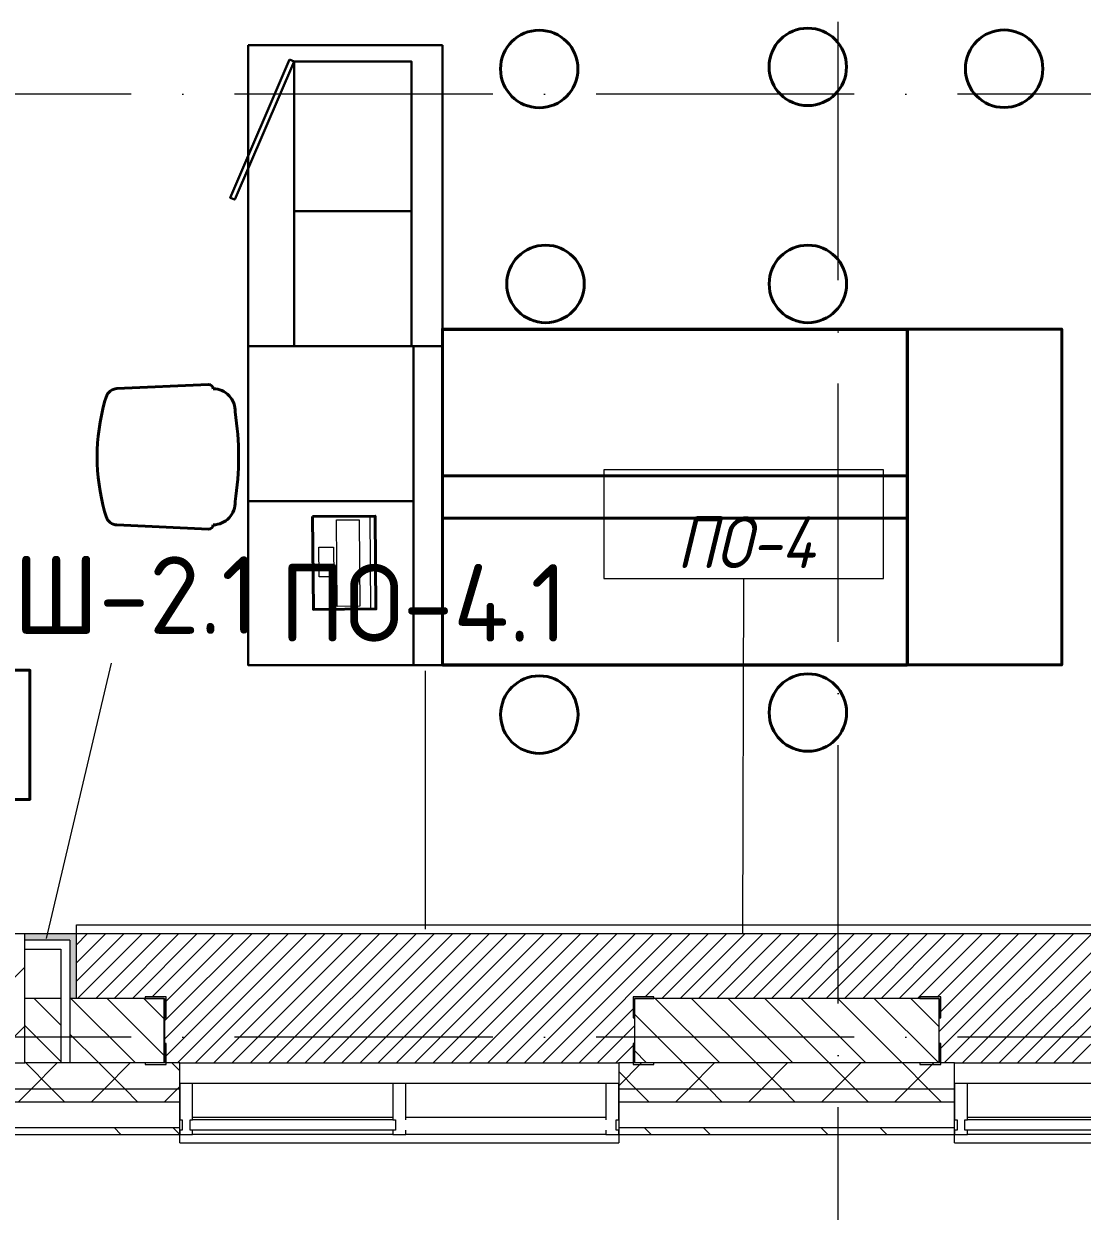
# Model space of a CAD drawing. Header units: millimetres. Extents: x -6467 to 105918, y -7090 to 92481.
# Drawn here: x 20296 to 24395, y -2493 to 2104 of the extents above; entities that cross this region are included whole.
import ezdxf

# ---------------------------------------------------------------- set-up
doc = ezdxf.new("R2010")
doc.units = ezdxf.units.MM
doc.linetypes.add('50_200_ШТРИХ_1Т_ш5_п1_п1_', pattern=[1400, 1000, -200, 0, -200])
for name, color, linetype, lineweight in [('A-FLOR', 7, 'Continuous', 9), ('A-FLOR-IDEN', 7, 'Continuous', 9), ('A-GLAZ', 7, 'Continuous', 5), ('A-GLAZ-CWMG', 7, 'Continuous', 9), ('A-GLAZ-CWMG-1', 7, 'Continuous', 20), ('A-WALL', 7, 'Continuous', 5), ('A-WALL-FNSH-1', 7, 'Continuous', 5), ('A-WALL-IDEN', 7, 'Continuous', 9), ('I-WALL', 7, 'Continuous', 5), ('S-COLS', 7, 'Continuous', 9), ('S-COLS-1', 7, 'Continuous', 5)]:
    doc.layers.add(name, color=color, linetype=linetype, lineweight=lineweight)
for name, color, linetype, lineweight, true_color in [('A-FLOR-PATT-1', 7, 'Continuous', 5, 0xd61c12), ('A-GENM-1', 7, 'Continuous', 9, 0xaaaaaa), ('A-GENM-2', 7, 'Continuous', 20, 0xaaaaaa), ('A-WALL-1', 7, 'Continuous', 5, 0x77b143), ('A-WALL-3', 7, 'Continuous', 5, 0x787878), ('мебель 2 этаж-1', 7, 'Continuous', 40, 0xaaaaaa), ('Оси-3', 7, '50_200_ШТРИХ_1Т_ш5_п1_п1_', 9, 0xaaaaaa), ('ТХ_функционал-2', 7, 'Continuous', 40, 0xaaaaaa), ('ТХ_функционал-4', 7, 'Continuous', 20, 0xaaaaaa), ('ТХ_функционал-9', 7, 'Continuous', 30, 0xaaaaaa)]:
    doc.layers.add(name, color=color, linetype=linetype, lineweight=lineweight, true_color=true_color)
doc.styles.add('GOST Common', font='GOST_Common.ttf', dxfattribs={"height": 300})
doc.styles.add('GOST Common_I', font='GOST_Common Italic.ttf', dxfattribs={"width": 0.9, "height": 200})
pattern_1 = [(45, (0, 0), (-141.42136, 141.42136), []), (135, (0, 0), (-141.42136, -141.42136), [])]

# ---------------------------------------------------------------- blocks, each defined once
blk = doc.blocks.new('BSC_Колонна _Прямоугольная - 500х500-V84-АИ_План этажа Радиаторы_2')
at = {"layer": 'S-COLS-1'}
h = blk.add_hatch(dxfattribs=at)
h.set_pattern_fill('FP_112', color=256, style=0, pattern_type=2)
h.set_pattern_definition([(45, (-20050, 1668.96), (-228.0985, 228.0985), []), (45, (-19821.9, 1668.96), (-228.0985, 228.0985), [403.225, -80.645, 6.706, -73.939])])
h.paths.add_polyline_path([(-196.3, -250), (250, -250), (250, 250), (-250, 250), (-250, -250)])
for p, q in [((250, 250), (-250, 250)), ((-250, 250), (-250, -250)), ((250, -250), (250, 250)), ((-250, -250), (250, -250))]:
    blk.add_line(p, q, dxfattribs=at)
blk = doc.blocks.new('Прямоугольный импост - Импост структурный с накладкой - 180мм-22437099-АИ_План этажа Радиаторы_2')
at = {"layer": 'A-GLAZ-CWMG-1'}
for p, q in [((0, 17), (-50, 17)), ((-50, 17), (-50, 0)), ((-50, 0), (-40, 0)), ((-40, 0), (-40, -40)), ((-10, -40), (-10, 0)), ((-10, 0), (0, 0)), ((0, 0), (0, 17)), ((-40, -40), (-50, -40)), ((-50, -40), (-50, -180)), ((0, -40), (-10, -40)), ((0, -180), (0, -40)), ((-50, -180), (0, -180))]:
    blk.add_line(p, q, dxfattribs=at)
blk = doc.blocks.new('Прямоугольный импост - Импост структурный с накладкой - 180мм-V233-АИ_План этажа Радиаторы_2')
at = {"layer": 'A-GLAZ-CWMG'}
for p, q in [((67850, -1999), (66250, -1999)), ((67850, -2139), (66250, -2139)), ((67850, -2179), (66250, -2179)), ((67850, -2196), (66250, -2196))]:
    blk.add_line(p, q, dxfattribs=at)
blk = doc.blocks.new('Прямоугольный импост - Импост структурный с накладкой - 180мм-22437111-АИ_План этажа Радиаторы_2')
at = {"layer": 'A-GLAZ-CWMG-1'}
for p, q in [((-50, 0), (-50, 17)), ((-50, 17), (0, 17)), ((0, 0), (-10, 0)), ((-10, 0), (-10, -40)), ((0, 17), (0, 0)), ((-50, -180), (-50, -40)), ((-10, -40), (0, -40)), ((0, -40), (0, -180)), ((0, -180), (-50, -180))]:
    blk.add_line(p, q, dxfattribs=at)
blk = doc.blocks.new('Прямоугольный импост - Импост структурный с накладкой - 180мм-V234-АИ_План этажа Радиаторы_2')
at = {"layer": 'A-GLAZ-CWMG'}
for p, q in [((30725, -1999), (29950, -1999)), ((30725, -2139), (29950, -2139)), ((30725, -2179), (29950, -2179)), ((30725, -2196), (29950, -2196))]:
    blk.add_line(p, q, dxfattribs=at)
blk = doc.blocks.new('Прямоугольный импост - Импост структурный с накладкой - 180мм-V232-АИ_План этажа Радиаторы_2')
at = {"layer": 'A-GLAZ-CWMG'}
for p, q in [((6637, 55111), (5862, 55111)), ((6637, 54914), (5862, 54914))]:
    blk.add_line(p, q, dxfattribs=at)
blk = doc.blocks.new('Прямоугольный импост - Импост структурный с накладкой - 180мм-V237-АИ_План этажа Радиаторы_2')
at = {"layer": 'A-GLAZ-CWMG-1'}
for p, q in [((-25, 0), (-25, 17)), ((-25, 17), (25, 17)), ((-15, 0), (-25, 0)), ((-15, -40), (-15, 0)), ((25, 17), (25, 0)), ((-25, -180), (-25, -40)), ((-25, -40), (-15, -40)), ((25, -40), (25, -180)), ((25, -180), (-25, -180))]:
    blk.add_line(p, q, dxfattribs=at)
blk = doc.blocks.new('Прямоугольный импост - Импост структурный с накладкой - 180мм-22437157-АИ_План этажа Радиаторы_2')
at = {"layer": 'A-GLAZ-CWMG-1'}
for p, q in [((0, 17), (-50, 17)), ((-50, 17), (-50, 0)), ((-50, 0), (-40, 0)), ((-40, 0), (-40, -40)), ((-10, -40), (-10, 0)), ((-10, 0), (0, 0)), ((0, 0), (0, 17)), ((-40, -40), (-50, -40)), ((-50, -40), (-50, -180)), ((0, -40), (-10, -40)), ((0, -180), (0, -40)), ((-50, -180), (0, -180))]:
    blk.add_line(p, q, dxfattribs=at)
blk = doc.blocks.new('Фахверк _газобетон торцы_277 - Фахверк _газобетон торцы_-25572560-АИ_План этажа Радиаторы_2')
at = {"layer": 'A-GENM-2'}
for p, q in [((89406, 11134.7), (89325, 11134.7)), ((89325, 11134.7), (89325, 11128.7)), ((89325, 11128.7), (89400, 11128.7)), ((89400, 11128.7), (89400, 11053.7)), ((89406, 11053.7), (89406, 11134.7)), ((89400, 11053.7), (89406, 11053.7)), ((89400, 10953.7), (89400, 10878.7)), ((89406, 10953.7), (89400, 10953.7)), ((89406, 10872.7), (89406, 10953.7)), ((89400, 10878.7), (89325, 10878.7)), ((89325, 10878.7), (89325, 10872.7)), ((89325, 10872.7), (89406, 10872.7))]:
    blk.add_line(p, q, dxfattribs=at)
blk = doc.blocks.new('Фахверк _газобетон торцы_278 - Фахверк _газобетон торцы_-25572580-АИ_План этажа Радиаторы_2')
at = {"layer": 'A-GENM-2'}
for p, q in [((89406, 11134.7), (89325, 11134.7)), ((89325, 11134.7), (89325, 11128.7)), ((89325, 11128.7), (89400, 11128.7)), ((89400, 11128.7), (89400, 11053.7)), ((89406, 11053.7), (89406, 11134.7)), ((89400, 11053.7), (89406, 11053.7)), ((89400, 10953.7), (89400, 10878.7)), ((89406, 10953.7), (89400, 10953.7)), ((89406, 10872.7), (89406, 10953.7)), ((89400, 10878.7), (89325, 10878.7)), ((89325, 10878.7), (89325, 10872.7)), ((89325, 10872.7), (89406, 10872.7))]:
    blk.add_line(p, q, dxfattribs=at)
blk = doc.blocks.new('Фахверк _газобетон торцы_279 - Фахверк _газобетон торцы_-25572600-АИ_План этажа Радиаторы_2')
at = {"layer": 'A-GENM-2'}
for p, q in [((89406, 11134.7), (89325, 11134.7)), ((89325, 11134.7), (89325, 11128.7)), ((89325, 11128.7), (89400, 11128.7)), ((89400, 11128.7), (89400, 11053.7)), ((89406, 11053.7), (89406, 11134.7)), ((89400, 11053.7), (89406, 11053.7)), ((89400, 10953.7), (89400, 10878.7)), ((89406, 10953.7), (89400, 10953.7)), ((89406, 10872.7), (89406, 10953.7)), ((89400, 10878.7), (89325, 10878.7)), ((89325, 10878.7), (89325, 10872.7)), ((89325, 10872.7), (89406, 10872.7))]:
    blk.add_line(p, q, dxfattribs=at)
blk = doc.blocks.new('Отлив_СКБ - Отлив витража-V387-АИ_План этажа Радиаторы_2')
at = {"layer": 'A-GLAZ'}
for p, q in [((0, 67.4), (0, 100)), ((1700, 100), (0, 100)), ((1700, 100), (1700, 67.4)), ((50, 2), (825, 2)), ((875, 2), (1650, 2)), ((825, 0), (50, 0)), ((1650, 0), (875, 0))]:
    blk.add_line(p, q, dxfattribs=at)
blk = doc.blocks.new('Отлив_СКБ - Отлив витража-25810986-АИ_План этажа Радиаторы_2')
at = {"layer": 'A-GLAZ'}
for p, q in [((0, 67.4), (0, 100)), ((1700, 100), (0, 100)), ((1700, 100), (1700, 67.4)), ((50, 2), (1650, 2)), ((1650, 0), (50, 0))]:
    blk.add_line(p, q, dxfattribs=at)
blk = doc.blocks.new('мебель 2 этаж-28800768-АИ_План этажа Радиаторы_2')
at = {"layer": 'ТХ_функционал-2'}
for p, q in [((24212.6, 2635.7), (24207.6, 2635.7)), ((24180.8, 2604), (24180.8, 2608.9)), ((24180.8, 2604), (24180.8, 1367.5)), ((25980.9, 1368.5), (25980.9, 2605)), ((23275.3, 2422.2), (22920.1, 2406.5)), ((22878.1, 2373.6), (22872.6, 2354.9)), ((22872.6, 1930.3), (22878.1, 1911.5)), ((22920.1, 1878.7), (23275.3, 1862.9)), ((24180.9, 1335.8), (25980.9, 1335.8))]:
    blk.add_line(p, q, dxfattribs=at)
at = {"layer": 'ТХ_функционал-2', "flags": 128}
for points in [[(25980.9, 2636.7), (24180.9, 2636.7), (24180.9, 2611)], [(24180.9, 1335.7), (24180.9, 2635.7), (25980.9, 2635.7), (25980.9, 1336.7), (24180.9, 1336.7)], [(25980.9, 2636.7), (26578.9, 2636.7), (26578.9, 1336.7), (25981.8, 1336.7), (25981.8, 2636.7)], [(24181, 2068), (24181, 1904.7), (25980.9, 1904.7), (25980.9, 2068.4), (24181, 2068.4)], [(22383.5, 1316.3), (22583.5, 1316.3), (22583.5, 816.3), (22383.5, 816.3)]]:
    blk.add_lwpolyline(points, dxfattribs=at)
blk.add_lwpolyline([(23678.2, 1911), (23681, 1552), (23923, 1553.9), (23920.2, 1912.9)], close=True, dxfattribs=at)
at = {"layer": 'ТХ_функционал-2'}
for centre in [(24555.6, 3643.9), (25595.4, 3651.9), (26355.6, 3644.8), (24580, 2811.8), (25595.9, 2811.8), (24556, 1144.6), (25595.9, 1152.6)]:
    blk.add_circle(centre, 150, dxfattribs=at)
for centre, radius, start, end in [((22922.1, 2360.7), 45.8, 92.5404, 163.5801), ((23275.8, 2404.7), 17.6, 4.7434, 91.8292), ((23291.5, 2319.9), 86.4, 357.5378, 88.736), ((23636.9, 2142.6), 793.2, 164.4748, 195.5252), ((22286.1, 2142.7), 1105.5, 350.9686, 9.0314), ((23291.5, 1965.5), 86.4, 271.264, 2.4622), ((22922.1, 1924.5), 45.8, 196.4199, 267.4596), ((23275.8, 1880.5), 17.6, 268.1708, 355.2566)]:
    blk.add_arc(centre, radius, start, end, dxfattribs=at)
at = {"layer": 'ТХ_функционал-4'}
for p, q in [((22933.8, 2407.1), (23275.3, 2422.2)), ((23900, 1912.7), (23902.8, 1553.7)), ((22933.8, 1878.1), (23275.3, 1862.9))]:
    blk.add_line(p, q, dxfattribs=at)
at = {"layer": 'ТХ_функционал-4', "flags": 128}
for points in [[(23858.7, 1898.8), (23861.2, 1563.8), (23773.2, 1563.1), (23770.7, 1898.1)], [(23759.3, 1793), (23760.1, 1678.4), (23703.4, 1678), (23702.6, 1792.5)]]:
    blk.add_lwpolyline(points, close=True, dxfattribs=at)
at = {"layer": 'ТХ_функционал-9'}
blk.add_line((23428.6, 3735.6), (24180.7, 3735.6), dxfattribs=at)
at = {"layer": 'ТХ_функционал-9', "flags": 128}
for points in [[(23428.6, 3735.6), (23428.6, 1335.6), (24181, 1335.6), (24181, 3735.7)], [(23606.5, 3672.6), (23606.5, 3092.8), (24061.5, 3092.8), (24061.5, 3672.7), (23606.5, 3672.7)], [(23606.6, 2570.6), (23606.6, 3092.8), (24061.5, 3092.8), (24061.5, 2570.7), (23606.6, 2570.7)], [(23428.9, 1970.6), (23428.9, 2570.6), (24068.8, 2570.6), (24068.8, 1970.7), (23428.9, 1970.7)], [(24182.3, 2570.7), (24068.8, 2570.7), (24068.8, 1337.9)]]:
    blk.add_lwpolyline(points, dxfattribs=at)
blk.add_lwpolyline([(23588.9, 3679.9), (23359.4, 3145.7), (23376.9, 3138.5), (23606.5, 3672.6)], close=True, dxfattribs=at)
blk = doc.blocks.new('AAR_СКБ_Марка_Перекрытия_1 мм - Марка пола-27961726-АИ_План этажа Радиаторы_2')
at = {"layer": 'A-FLOR-IDEN'}
for p, q in [((2.723, 2.101), (-2.69, 2.101)), ((-2.69, 2.101), (-2.69, 0)), ((2.723, 0), (2.723, 2.101)), ((-2.69, 0), (2.723, 0))]:
    blk.add_line(p, q, dxfattribs=at)

msp = doc.modelspace()

# ---------------------------------------------------------------- hatches: boundary and pattern name
at = {"layer": 'A-FLOR-PATT-1'}
h = msp.add_hatch(dxfattribs=at)
h.set_pattern_fill('FP_270', color=256, style=0, pattern_type=2)
h.set_pattern_definition([(45, (23050, -1668.96), (-35.3553, 35.3553), [])])
h.paths.add_polyline_path([(25251.9, -1919), (25655.4, -1919), (25655.4, -1844), (25660.4, -1844), (25660.4, -1744), (25655.4, -1744), (25655.4, -1669), (25554, -1669), (25554, -1419), (20500, -1419), (20500, -1669), (20766.4, -1669), (20766.4, -1663), (20847.4, -1663), (20847.4, -1744), (20841.4, -1744), (20841.4, -1844), (20847.4, -1844), (20847.4, -1919), (22655.4, -1918.1), (22655.4, -1844), (22660.4, -1844), (22660.4, -1744), (22655.4, -1744), (22655.4, -1663), (22736.4, -1663), (22736.4, -1669), (23766.4, -1669), (23766.4, -1663), (23847.4, -1663), (23847.4, -1744), (23841.4, -1744), (23841.4, -1844), (23847.4, -1844), (23847.4, -1919), (24421.4, -1919)])
at = {"layer": 'A-WALL'}
h = msp.add_hatch(dxfattribs=at)
h.set_pattern_fill('FP_125', color=256, style=0, pattern_type=2)
h.set_pattern_definition(pattern_1)
h.paths.add_polyline_path([(99166.3, -2019), (101250, -2019), (101250, -1919), (92065.3, -1919), (92065.3, -2019), (95844.3, -2019)])
h.paths.add_polyline_path([(90365.3, -2019), (90365.3, -1919), (82525, -1919), (82525, -2019), (90030.8, -2019)])
h.paths.add_polyline_path([(81400, -2019), (81675, -2019), (81675, -1919), (80400, -1919), (80400, -2019), (81310.6, -2019)])
h.paths.add_polyline_path([(70900, -2019), (72700, -2019), (72700, -1919), (70900, -1919)])
h.paths.add_polyline_path([(69200, -2019), (69200, -1919), (67900, -1919), (67900, -2019), (68853.1, -2019)])
h.paths.add_polyline_path([(66200, -2019), (66200, -1919), (64900, -1919), (64900, -2019), (65946.4, -2019)])
h.paths.add_polyline_path([(63039.6, -2019), (63200, -2019), (63200, -1919), (61900, -1919), (61900, -2019), (62624.4, -2019)])
h.paths.add_polyline_path([(57200, -2019), (57200, -1919), (55900, -1919), (55900, -2019), (56810.9, -2019)])
h.paths.add_polyline_path([(58900, -2019), (60200, -2019), (60200, -1919), (58900, -1919)])
h.paths.add_polyline_path([(52900, -2019), (54200, -2019), (54200, -1919), (52900, -1919)])
h.paths.add_polyline_path([(50997.4, -2019), (51200, -2019), (51200, -1919), (49900, -1919), (49900, -2019), (50166.9, -2019)])
h.paths.add_polyline_path([(46900, -2019), (48200, -2019), (48200, -1919), (46900, -1919)])
h.paths.add_polyline_path([(45183.9, -2019), (45200, -2019), (45200, -1919), (43900, -1919), (43900, -2019), (44353.4, -2019)])
h.paths.add_polyline_path([(41861.9, -2019), (42200, -2019), (42200, -1919), (40900, -1919), (40900, -2019), (41031.4, -2019)])
h.paths.add_polyline_path([(38539.9, -2019), (39200, -2019), (39200, -1919), (37600, -1919), (37600, -2019), (37709.4, -2019)])
h.paths.add_polyline_path([(34600, -2019), (35900, -2019), (35900, -1919), (34600, -1919)])
h.paths.add_polyline_path([(31895.9, -2019), (32900, -2019), (32900, -1919), (31600, -1919), (31600, -2019)])
h.paths.add_polyline_path([(29900, -2019), (29900, -1919), (28790, -1919), (28790, -2019), (29819.7, -2019)])
h.paths.add_polyline_path([(25667.2, -2019), (26900, -2019), (26900, -1919), (25600, -1919), (25600, -2019)])
h.paths.add_polyline_path([(23900, -2019), (23900, -1919), (22600, -1919), (22600, -2019), (23590.9, -2019)])
h.paths.add_polyline_path([(20268.9, -2019), (20900, -2019), (20900, -1919), (19600, -1919), (19600, -2019), (19853.7, -2019)])
h.paths.add_polyline_path([(14870.7, -2019), (14960, -2019), (14960, -1919), (13660, -1919), (13660, -2019), (14455.5, -2019)])
h.paths.add_polyline_path([(16660, -2019), (17900, -2019), (17900, -1919), (16660, -1919)])
h.paths.add_polyline_path([(12785, -2019), (12785, -1919), (7325.3, -1919), (7325.3, -2019), (12379.2, -2019)])
h.paths.add_polyline_path([(2828.5, -2019), (6450.3, -2019), (6450.3, -1919), (-2550, -1919), (-2550, -2019), (-493.5, -2019)])
h = msp.add_hatch(dxfattribs=at)
h.set_pattern_fill('FP_125', color=256, style=0, pattern_type=2)
h.set_pattern_definition(pattern_1)
h.paths.add_polyline_path([(99166.3, -2069), (101350, -2069), (101350, -2019), (92065.3, -2019), (92065.3, -2069), (95844.3, -2069)])
h.paths.add_polyline_path([(89200.3, -2069), (90365.3, -2069), (90365.3, -2019), (82525, -2019), (82525, -2069), (87539.3, -2069)])
h.paths.add_polyline_path([(81675, -2069), (81675, -2019), (80400, -2019), (80400, -2069), (81310.6, -2069)])
h.paths.add_polyline_path([(72590.4, -2069), (72700, -2069), (72700, -2019), (70900, -2019), (70900, -2069), (71759.9, -2069)])
h.paths.add_polyline_path([(68853.1, -2069), (69200, -2069), (69200, -2019), (67900, -2019), (67900, -2069), (68437.9, -2069)])
h.paths.add_polyline_path([(65946.4, -2069), (66200, -2069), (66200, -2019), (64900, -2019), (64900, -2069), (65115.9, -2069)])
h.paths.add_polyline_path([(62209.1, -2069), (63200, -2069), (63200, -2019), (61900, -2019), (61900, -2069)])
h.paths.add_polyline_path([(57200, -2069), (57200, -2019), (55900, -2019), (55900, -2069), (56810.9, -2069)])
h.paths.add_polyline_path([(58900, -2069), (60200, -2069), (60200, -2019), (58900, -2019)])
h.paths.add_polyline_path([(50997.4, -2069), (51200, -2069), (51200, -2019), (49900, -2019), (49900, -2069), (50166.9, -2069)])
h.paths.add_polyline_path([(53904.1, -2069), (54200, -2069), (54200, -2019), (52900, -2019), (52900, -2069), (53488.9, -2069)])
h.paths.add_polyline_path([(48200, -2069), (48200, -2019), (46900, -2019), (46900, -2069), (47675.4, -2069)])
h.paths.add_polyline_path([(42200, -2069), (42200, -2019), (40900, -2019), (40900, -2069), (41861.9, -2069)])
h.paths.add_polyline_path([(45183.9, -2069), (45200, -2069), (45200, -2019), (43900, -2019), (43900, -2069), (44353.4, -2069)])
h.paths.add_polyline_path([(39200, -2069), (39200, -2019), (37600, -2019), (37600, -2069), (38955.2, -2069)])
h.paths.add_polyline_path([(35900, -2069), (35900, -2019), (34600, -2019), (34600, -2069), (35217.9, -2069)])
h.paths.add_polyline_path([(31895.9, -2069), (32900, -2069), (32900, -2019), (31600, -2019), (31600, -2069)])
h.paths.add_polyline_path([(26497.7, -2069), (26900, -2069), (26900, -2019), (25600, -2019), (25600, -2069), (26082.4, -2069)])
h.paths.add_polyline_path([(28989.2, -2069), (29900, -2069), (29900, -2019), (28790, -2019), (28790, -2069)])
h.paths.add_polyline_path([(23900, -2069), (23900, -2019), (22600, -2019), (22600, -2069), (23590.9, -2069)])
h.paths.add_polyline_path([(19600, -2069), (20900, -2069), (20900, -2019), (19600, -2019)])
h.paths.add_polyline_path([(14870.7, -2069), (14960, -2069), (14960, -2019), (13660, -2019), (13660, -2069), (14455.5, -2069)])
h.paths.add_polyline_path([(16947, -2069), (17900, -2069), (17900, -2019), (16660, -2019), (16660, -2069)])
h.paths.add_polyline_path([(10303, -2069), (12785, -2069), (12785, -2019), (7325.3, -2019), (7325.3, -2069), (9472.5, -2069)])
h.paths.add_polyline_path([(5735.2, -2069), (6450.3, -2069), (6450.3, -2019), (-2600, -2019), (-2600, -2069), (5320, -2069)])
at = {"layer": 'A-WALL-1'}
for points in [[(20475, -1444), (20500, -1444), (20500, -1419), (20300, -1419), (20300, -1444)], [(20500, -1669), (20500, -1444), (20475, -1444), (20475, -1669)]]:
    msp.add_hatch(color=256, dxfattribs=at).paths.add_polyline_path(points)
at = {"layer": 'A-WALL-3'}
h = msp.add_hatch(dxfattribs=at)
h.set_pattern_fill('FP_124', color=256, style=0, pattern_type=2)
h.set_pattern_definition([(135, (0, 0), (-342.1478, -342.1478), []), (135, (228.1, 0), (-342.1478, -342.1478), [])])
h.paths.add_polyline_path([(101400, -2196), (101500, -2196), (101500, -2169), (92065.3, -2169), (92065.3, -2196), (101350, -2196)])
h.paths.add_polyline_path([(90365.3, -2196), (90365.3, -2169), (82525, -2169), (82525, -2196), (90030.8, -2196)])
h.paths.add_polyline_path([(81675, -2196), (81675, -2169), (80400, -2169), (80400, -2196), (81310.6, -2196)])
h.paths.add_polyline_path([(71759.9, -2196), (72700, -2196), (72700, -2169), (70900, -2169), (70900, -2196), (70929.4, -2196)])
h.paths.add_polyline_path([(68853.1, -2196), (69200, -2196), (69200, -2169), (67900, -2169), (67900, -2196), (68437.9, -2196)])
h.paths.add_polyline_path([(65946.4, -2196), (66200, -2196), (66200, -2169), (64900, -2169), (64900, -2196), (65115.9, -2196)])
h.paths.add_polyline_path([(62209.1, -2196), (63200, -2196), (63200, -2169), (61900, -2169), (61900, -2196)])
h.paths.add_polyline_path([(55900, -2196), (57200, -2196), (57200, -2169), (55900, -2169)])
h.paths.add_polyline_path([(60200, -2196), (60200, -2169), (58900, -2169), (58900, -2196), (60132.9, -2196)])
h.paths.add_polyline_path([(52900, -2196), (54200, -2196), (54200, -2169), (52900, -2169)])
h.paths.add_polyline_path([(50997.4, -2196), (51200, -2196), (51200, -2169), (49900, -2169), (49900, -2196), (50166.9, -2196)])
h.paths.add_polyline_path([(48200, -2196), (48200, -2169), (46900, -2169), (46900, -2196), (47675.4, -2196)])
h.paths.add_polyline_path([(45183.9, -2196), (45200, -2196), (45200, -2169), (43900, -2169), (43900, -2196), (44353.4, -2196)])
h.paths.add_polyline_path([(41031.4, -2196), (42200, -2196), (42200, -2169), (40900, -2169), (40900, -2196)])
h.paths.add_polyline_path([(38955.2, -2196), (39200, -2196), (39200, -2169), (37600, -2169), (37600, -2196), (38539.9, -2196)])
h.paths.add_polyline_path([(35217.9, -2196), (35900, -2196), (35900, -2169), (34600, -2169), (34600, -2196), (34802.7, -2196)])
h.paths.add_polyline_path([(32726.4, -2196), (32900, -2196), (32900, -2169), (31600, -2169), (31600, -2196), (31895.9, -2196)])
h.paths.add_polyline_path([(29819.7, -2196), (29900, -2196), (29900, -2169), (28790, -2169), (28790, -2196), (29404.4, -2196)])
h.paths.add_polyline_path([(23900, -2196), (23900, -2169), (22600, -2169), (22600, -2196), (23590.9, -2196)])
h.paths.add_polyline_path([(26082.4, -2196), (26900, -2196), (26900, -2169), (25600, -2169), (25600, -2196), (25667.2, -2196)])
h.paths.add_polyline_path([(19600, -2196), (20900, -2196), (20900, -2169), (19600, -2169)])
h.paths.add_polyline_path([(14455.5, -2196), (14960, -2196), (14960, -2169), (13660, -2169), (13660, -2196), (14040.2, -2196)])
h.paths.add_polyline_path([(17777.5, -2196), (17900, -2196), (17900, -2169), (16660, -2169), (16660, -2196), (16947, -2196)])
h.paths.add_polyline_path([(11964, -2196), (12785, -2196), (12785, -2169), (7325.3, -2169), (7325.3, -2196), (11133.5, -2196)])
h.paths.add_polyline_path([(5735.2, -2196), (6450.3, -2196), (6450.3, -2169), (-2727, -2169), (-2727, -2196), (5320, -2196)])
at = {"layer": 'I-WALL'}
h = msp.add_hatch(dxfattribs=at)
h.set_pattern_fill('FP_2', color=256, style=0, pattern_type=2)
h.set_pattern_definition([(135, (0, 0), (-70.71068, -70.71068), [])])
h.paths.add_polyline_path([(80895.3, -1919), (80900, -1919), (80900, -1669), (80460, -1669), (80460, -1919), (80480.1, -1919)])
h.paths.add_polyline_path([(71850, -1919), (71900, -1919), (71900, -1669), (71850, -1669), (71850, -1795)])
h.paths.add_polyline_path([(71110.2, -1919), (71110.2, -1669), (70960.4, -1670.8), (70960.4, -1919)])
h.paths.add_polyline_path([(72400, -1919), (72567.2, -1919), (72567.2, -1669), (72400, -1669), (72400, -1719.8)])
h.paths.add_polyline_path([(71350, -1919), (71350, -1669), (71145.2, -1669), (71145.2, -1919)])
h.paths.add_polyline_path([(72602.2, -1919), (72640, -1919), (72640, -1669), (72602.2, -1669), (72602.2, -1719.8)])
h.paths.add_polyline_path([(69140.4, -1919), (69140.4, -1670.8), (68850, -1670.8), (68850, -1919), (68853.1, -1919)])
h.paths.add_polyline_path([(68129, -1919), (68129, -1669), (67960.4, -1669), (67960.4, -1919), (68022.6, -1919)])
h.paths.add_polyline_path([(68350, -1919), (68350, -1669), (68164, -1669), (68164, -1919)])
h.paths.add_polyline_path([(65946.4, -1919), (66140.4, -1919), (66140.4, -1669), (64960.4, -1669), (64960.4, -1919), (65115.9, -1919)])
h.paths.add_polyline_path([(62850, -1919), (63140.4, -1919), (63140.4, -1669), (62850, -1669), (62850, -1730.5)])
h.paths.add_polyline_path([(62209.1, -1919), (62350, -1919), (62350, -1669), (61960.4, -1669), (61960.4, -1919)])
h.paths.add_polyline_path([(59850, -1919), (60017.2, -1919), (60017.2, -1669), (59850, -1669), (59850, -1719.8)])
h.paths.add_polyline_path([(60052.2, -1919), (60140.4, -1919), (60140.4, -1669), (60052.2, -1669), (60052.2, -1719.8)])
h.paths.add_polyline_path([(55980.4, -1919), (57140.4, -1919), (57140.4, -1669), (55960.4, -1669), (55960.4, -1919)])
h.paths.add_polyline_path([(59350, -1919), (59350, -1669), (59160, -1669), (59160, -1919), (59302.4, -1919)])
h.paths.add_polyline_path([(58960.4, -1919), (59125, -1919), (59125, -1669), (58960.4, -1669), (58960.4, -1719.8)])
h.paths.add_polyline_path([(53164, -1919), (53350, -1919), (53350, -1669), (53164, -1669), (53164, -1719.8)])
h.paths.add_polyline_path([(50350, -1919), (50350, -1669), (50164, -1669), (50164, -1919), (50166.9, -1919)])
h.paths.add_polyline_path([(50129, -1919), (50129, -1669), (49960.4, -1669), (49960.4, -1919)])
h.paths.add_polyline_path([(53073.6, -1919), (53129, -1919), (53129, -1669), (52960.4, -1669), (52960.4, -1919)])
h.paths.add_polyline_path([(53904.1, -1919), (54010, -1919), (54010, -1669), (53850, -1669), (53850, -1919)])
h.paths.add_polyline_path([(54140.4, -1919), (54140.4, -1669), (54045, -1669), (54045, -1919)])
h.paths.add_polyline_path([(51140.4, -1919), (51140.4, -1669), (50850, -1669), (50850, -1919), (50997.4, -1919)])
h.paths.add_polyline_path([(45140.4, -1919), (45140.4, -1669), (45067.3, -1669), (45067.3, -1919)])
h.paths.add_polyline_path([(45032.3, -1919), (45032.3, -1669), (44850, -1669), (44850, -1919)])
h.paths.add_polyline_path([(47675.4, -1919), (48140.4, -1919), (48140.4, -1669), (46960.4, -1669), (46960.4, -1919)])
h.paths.add_polyline_path([(39140.4, -1919), (39140.4, -1669), (39052.2, -1669), (39052.2, -1919)])
h.paths.add_polyline_path([(38955.2, -1919), (39017.2, -1919), (39017.2, -1669), (38850, -1669), (38850, -1919)])
h.paths.add_polyline_path([(38350, -1919), (38350, -1669), (38300, -1669), (38300, -1919)])
h.paths.add_polyline_path([(41861.9, -1919), (42017.2, -1919), (42017.2, -1669), (41850, -1669), (41850, -1919)])
h.paths.add_polyline_path([(42052.2, -1919), (42139.8, -1919), (42139.8, -1669), (42052.2, -1669), (42052.2, -1719.8)])
h.paths.add_polyline_path([(43959.8, -1919), (44350, -1919), (44350, -1669), (43959.8, -1669), (43959.8, -1719.8)])
h.paths.add_polyline_path([(40960.4, -1919), (41350, -1919), (41350, -1669), (40960.4, -1669), (40960.4, -1719.8)])
h.paths.add_polyline_path([(35300, -1919), (35840.4, -1919), (35840.4, -1669), (35300, -1669), (35300, -1719.8)])
h.paths.add_polyline_path([(34660.4, -1919), (34800, -1919), (34800, -1669), (34660.4, -1669), (34660.4, -1719.8)])
h.paths.add_polyline_path([(37660.4, -1919), (37800, -1919), (37800, -1669), (37660.4, -1669), (37660.4, -1719.8)])
h.paths.add_polyline_path([(29480, -1919), (29480, -1669), (29300, -1669), (29300, -1919), (29404.4, -1919)])
h.paths.add_polyline_path([(31660.4, -1919), (32840.4, -1919), (32840.4, -1669), (31660.4, -1669), (31660.4, -1719.8)])
h.paths.add_polyline_path([(28660.4, -1919), (28800, -1919), (28800, -1669), (28660.4, -1669), (28660.4, -1719.8)])
h.paths.add_polyline_path([(29840.4, -1919), (29840.4, -1669), (29515, -1669), (29515, -1919), (29819.7, -1919)])
h.paths.add_polyline_path([(25800, -1919), (25800, -1669), (25660.4, -1669), (25660.4, -1919), (25667.2, -1919)])
h.paths.add_polyline_path([(26467.2, -1919), (26467.2, -1669), (26300, -1669), (26300, -1919)])
h.paths.add_polyline_path([(26840.4, -1919), (26840.4, -1669), (26502.2, -1669), (26502.2, -1919)])
h.paths.add_polyline_path([(23590.9, -1919), (23840.4, -1919), (23840.4, -1669), (22660.4, -1669), (22660.4, -1919), (22760.4, -1919)])
h.paths.add_polyline_path([(20684.2, -1919), (20840.4, -1919), (20840.4, -1669), (20475, -1669), (20475, -1919)])
h.paths.add_polyline_path([(17840.4, -1919), (17840.4, -1669), (17535, -1669), (17535, -1919), (17777.5, -1919)])
h.paths.add_polyline_path([(20300, -1919), (20440, -1919), (20440, -1669), (20300, -1669), (20300, -1719.8)])
h.paths.add_polyline_path([(19800, -1919), (19800, -1669), (19660.4, -1669), (19660.4, -1919)])
h.paths.add_polyline_path([(14400, -1919), (14400, -1669), (13722.5, -1669), (13722.5, -1919), (14040.2, -1919)])
h.paths.add_polyline_path([(16720.4, -1919), (16800, -1919), (16800, -1669), (16720.4, -1669), (16720.4, -1719.8)])
h.paths.add_polyline_path([(17500, -1919), (17500, -1669), (17300, -1669), (17300, -1919)])
h.paths.add_polyline_path([(12722.5, -1919), (12722.5, -1669), (11094.6, -1669), (11094.6, -1919), (12379.2, -1919)])
h.paths.add_polyline_path([(10900, -1919), (11059.6, -1919), (11059.6, -1669), (10900, -1669), (10900, -1885)])
h.paths.add_polyline_path([(10303, -1919), (10400, -1919), (10400, -1669), (7387.8, -1669), (7387.8, -1919), (9472.5, -1919)])
h.paths.add_polyline_path([(6032.8, -1919), (6387.8, -1919), (6387.8, -1669), (6032.8, -1669), (6032.8, -1719.8)])
h.paths.add_polyline_path([(5800, -1919), (5997.8, -1919), (5997.8, -1669), (5800, -1669), (5800, -1719.8)])

# ---------------------------------------------------------------- linework, layer by layer
at = {"layer": 'A-FLOR'}
for p, q in [((25554, -1419), (20500, -1419)), ((20841.4, -1744), (20841.4, -1844)), ((20900, -1919), (22600, -1919)), ((23900, -1919), (25600, -1919))]:
    msp.add_line(p, q, dxfattribs=at)
at = {"layer": 'A-FLOR-IDEN'}
msp.add_line((23080.7, -1419), (23084.1, -43.2), dxfattribs=at)
at = {"layer": 'A-WALL'}
for p, q in [((20500, -1384), (25554, -1384)), ((20500, -1419), (20500, -1384)), ((20475, -1444), (20300, -1444)), ((20475, -1444), (20475, -1919)), ((20300, -1479), (20440, -1479)), ((20440, -1479), (20440, -1919)), ((20440, -1669), (20300, -1669)), ((20840.4, -1669), (20475, -1669)), ((20840.4, -1919), (20840.4, -1669)), ((23840.4, -1669), (22660.4, -1669)), ((22660.4, -1669), (22660.4, -1919)), ((23840.4, -1919), (23840.4, -1669)), ((19600, -2019), (20900, -2019)), ((22600, -2019), (23900, -2019)), ((19600, -2069), (20900, -2069)), ((22600, -2069), (23900, -2069)), ((19600, -2169), (20900, -2169)), ((22600, -2169), (23900, -2169))]:
    msp.add_line(p, q, dxfattribs=at)
at = {"layer": 'A-WALL-FNSH-1'}
for p, q in [((20500, -1419), (20300, -1419)), ((20500, -1669), (20500, -1419)), ((20900, -1919), (20300, -1919)), ((20900, -2196), (20900, -1919)), ((23900, -1919), (22600, -1919)), ((22600, -1919), (22600, -2196)), ((23900, -2196), (23900, -1919)), ((19600, -2196), (20900, -2196)), ((22600, -2196), (23900, -2196))]:
    msp.add_line(p, q, dxfattribs=at)
at = {"layer": 'A-WALL-IDEN'}
for p, q in [((20383.9, -1437.8), (20635.5, -371.3)), ((21851.5, -1401.5), (21851.5, -401.5))]:
    msp.add_line(p, q, dxfattribs=at)
at = {"layer": 'Оси-3'}
for p, q in [((23450, -5889.7), (23450, 49636.1)), ((104718, 1831), (-5267.3, 1831)), ((104718, -1819), (-5267.3, -1819))]:
    msp.add_line(p, q, dxfattribs=at)

# ---------------------------------------------------------------- block references
at = {"layer": 'A-FLOR-IDEN', "xscale": 199.9999999999999, "yscale": 199.9999999999999, "zscale": 199.9999999999999}
msp.add_blockref('AAR_СКБ_Марка_Перекрытия_1 мм - Марка пола-27961726-АИ_План этажа Радиаторы_2', (23080.7, -43.2), dxfattribs=at)
at = {"layer": 'A-GENM-1'}
for name, p in [('Фахверк _газобетон торцы_277 - Фахверк _газобетон торцы_-25572560-АИ_План этажа Радиаторы_2', (-68558.6, -12797.7)), ('Фахверк _газобетон торцы_279 - Фахверк _газобетон торцы_-25572600-АИ_План этажа Радиаторы_2', (-65558.6, -12797.7))]:
    msp.add_blockref(name, p, dxfattribs=at)
at = {"layer": 'A-GENM-1', "rotation": 180}
msp.add_blockref('Фахверк _газобетон торцы_278 - Фахверк _газобетон торцы_-25572580-АИ_План этажа Радиаторы_2', (112061.4, 9209.8), dxfattribs=at)
at = {"layer": 'A-GLAZ', "rotation": 180}
for name, p in [('Отлив_СКБ - Отлив витража-V387-АИ_План этажа Радиаторы_2', (22600, -2128.6)), ('Отлив_СКБ - Отлив витража-25810986-АИ_План этажа Радиаторы_2', (25600, -2128.6))]:
    msp.add_blockref(name, p, dxfattribs=at)
at = {"layer": 'A-GLAZ-CWMG', "rotation": 180}
for name, p in [('Прямоугольный импост - Импост структурный с накладкой - 180мм-22437157-АИ_План этажа Радиаторы_2', (20900, -2179)), ('Прямоугольный импост - Импост структурный с накладкой - 180мм-22437099-АИ_План этажа Радиаторы_2', (23900, -2179))]:
    msp.add_blockref(name, p, dxfattribs=at)
at = {"layer": 'A-GLAZ-CWMG'}
for name, p in [('Прямоугольный импост - Импост структурный с накладкой - 180мм-V234-АИ_План этажа Радиаторы_2', (-9000, 0)), ('Прямоугольный импост - Импост структурный с накладкой - 180мм-V232-АИ_План этажа Радиаторы_2', (15913, -57110)), ('Прямоугольный импост - Импост структурный с накладкой - 180мм-V233-АИ_План этажа Радиаторы_2', (-42300, 0))]:
    msp.add_blockref(name, p, dxfattribs=at)
at = {"layer": 'A-GLAZ-CWMG', "extrusion": (0, 0, -1), "rotation": 180}
for name, p in [('Прямоугольный импост - Импост структурный с накладкой - 180мм-V237-АИ_План этажа Радиаторы_2', (-21750, -2179)), ('Прямоугольный импост - Импост структурный с накладкой - 180мм-22437111-АИ_План этажа Радиаторы_2', (-22600, -2179))]:
    msp.add_blockref(name, p, dxfattribs=at)
at = {"layer": 'S-COLS'}
msp.add_blockref('BSC_Колонна _Прямоугольная - 500х500-V84-АИ_План этажа Радиаторы_2', (20050, -1669), dxfattribs=at)
at = {"layer": 'мебель 2 этаж-1'}
msp.add_blockref('мебель 2 этаж-28800768-АИ_План этажа Радиаторы_2', (-2263.5, -1715.2), dxfattribs=at)

# ---------------------------------------------------------------- texts
at = {"layer": 'A-FLOR-IDEN', "insert": (23090.9, 96.5), "char_height": 200, "width": 572.4, "attachment_point": 5, "line_spacing_factor": 1.022766, "style": 'GOST Common_I'}
msp.add_mtext('\\pt180,360,540,720,900,1080,1260,1440,1620,1800,1980,2160,2340,2520,2700,2880,3060,3240,3420,3600,3780,3960,4140,4320,4500,4680,4860,5040,5220,5400,5580,5760;ПО-4', dxfattribs=at)
at = {"layer": 'A-WALL-IDEN', "char_height": 300, "attachment_point": 2, "line_spacing_factor": 1.022766, "style": 'GOST Common'}
for s, insert, width in [('\\pt80.001,159.999,240,320.001,399.999,480,560.001,639.999,720,800.001,879.999,960,1040.001,1119.999,1200,1280.001,1359.999,1440,1520.001,1599.999,1680,1760.001,1839.999,1920,2000.001,2079.999,2160,2240.001,2319.999,2400,2480.001,2559.999;ЗШ-2.1', (20629.5, 42.1), 1190), ('\\pt80.001,159.999,240,320.001,399.999,480,560.001,639.999,720,800.001,879.999,960,1040.001,1119.999,1200,1280.001,1359.999,1440,1520.001,1599.999,1680,1760.001,1839.999,1920,2000.001,2079.999,2160,2240.001,2319.999,2400,2480.001,2559.999;ПО-4.1', (21844.5, 11.9), 1178)]:
    msp.add_mtext(s, dxfattribs=dict(at, insert=insert, width=width))

doc.saveas('drawing.dxf')
